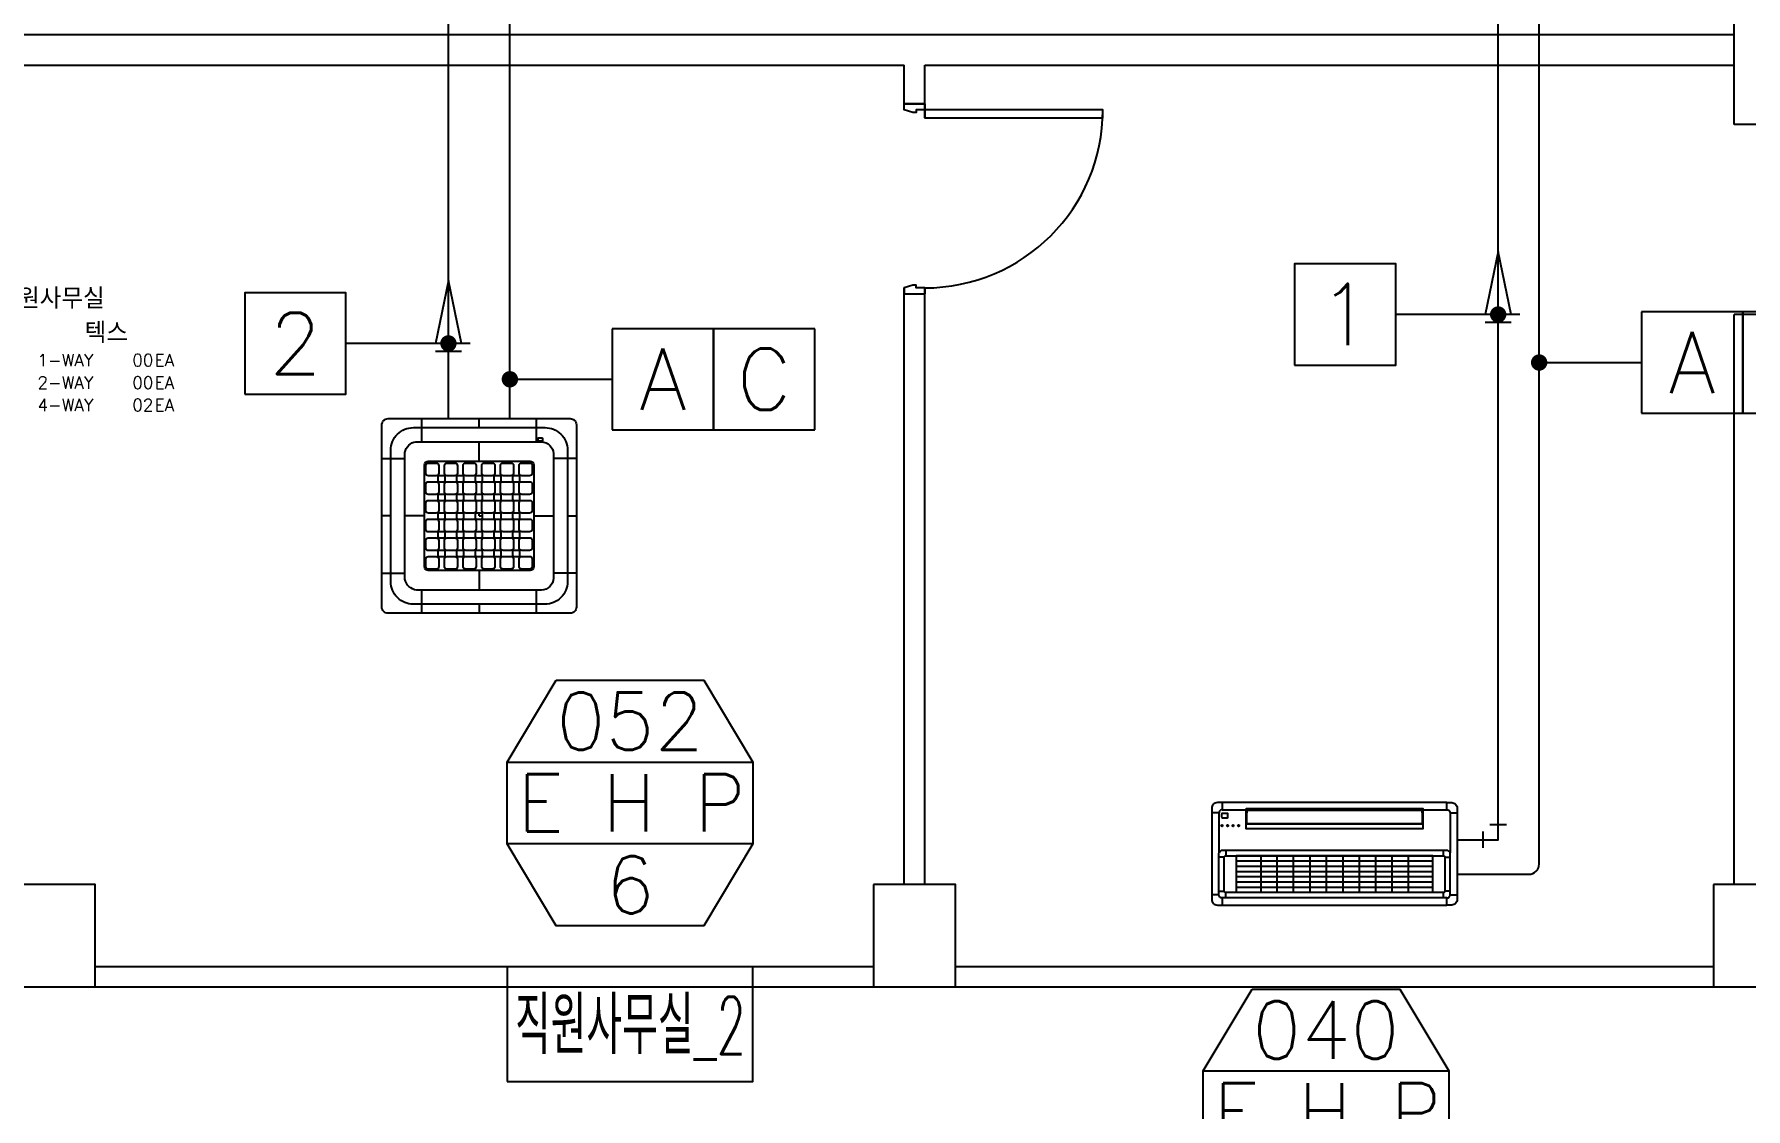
# Model space of a CAD drawing. Header units: millimetres. Extents: x -56261 to 196039, y 9480 to 100001.
# Drawn here: x 133537 to 141891, y 77084 to 82330 of the extents above; entities that cross this region are included whole.
import ezdxf
from ezdxf.enums import TextEntityAlignment as Align

# ---------------------------------------------------------------- set-up
doc = ezdxf.new("R2010")
doc.units = ezdxf.units.MM
for name, color, linetype in [('DVM_DRAIN', 5, 'Continuous'), ('DVM_DRAIN_MARK', 7, 'Continuous'), ('DVM_INDOOR', 7, 'Continuous'), ('DVM_INOUT_MARK', 2, 'Continuous'), ('DVM_INOUT_NAME', 7, 'Continuous'), ('DVM_PIPE', 3, 'Continuous'), ('DVM_PIPE_MARK', 2, 'Continuous'), ('PLAN', 9, 'Continuous'), ('현장조사', 4, 'Continuous')]:
    doc.layers.add(name, color=color, linetype=linetype)
doc.styles.add('DVM_DEFAULT', font='romans.shx', dxfattribs={"bigfont": 'whgtxt.shx'})
doc.styles.add('GHS', font='romans.shx', dxfattribs={"width": 0.8, "bigfont": 'ghs.shx'})

# ---------------------------------------------------------------- blocks, each defined once
blk = doc.blocks.new('ID_C_G4_T')
at = {"layer": 'DVM_INDOOR', "color": 0}
for p, q in [((-279.7, 475), (-280.1, 362.7)), ((0, 431.1), (0, 475)), ((280.4, 475), (280, 362)), ((0, 268.3), (0, 362.3)), ((-475, 280.3), (-362.1, 280.3)), ((475, 280.3), (362.1, 280.3)), ((-267, 0), (-362.8, 0)), ((-431.3, 0), (-473.3, 0)), ((267.1, 0), (362.1, 0)), ((431.2, 0), (475, 0)), ((-475, -280.4), (-362.2, -280.4)), ((0, -267.1), (0.1, -362.1)), ((475, -280.4), (362.2, -280.4)), ((-280.1, -361.5), (-280.5, -475)), ((280.6, -362), (280.3, -475)), ((0.2, -431.2), (0.3, -475))]:
    blk.add_line(p, q, dxfattribs=at)
for points in [[(-444.7, 475), (445, 475, -0.414214), (475, 445), (475, -445, -0.414214), (445, -475), (-444.7, -475, -0.414214), (-474.7, -445), (-474.7, 445, -0.414214)], [(-321.3, 431.1), (321.2, 431.1, -0.414214), (431.2, 321.1), (431.2, -321.2, -0.414214), (321.2, -431.2), (-321.3, -431.2, -0.414214), (-431.3, -321.2), (-431.3, 321.1, -0.414214)], [(-304.1, 362.7), (304.1, 361.9, -0.356312), (362.1, 308.2), (362.1, -310, -0.324549), (309.3, -362.1), (-304.1, -362.1, -0.384731), (-362.8, -303.8), (-362.9, 304.1, -0.377296)], [(-267, 248.9, -0.414214), (-249, 267), (249, 267, -0.414214), (267, 248.9), (267, -248.9, -0.414214), (249, -267), (-249, -267, -0.414214), (-267, -248.9)], [(-258.9, 247.4, -0.414214), (-246.2, 260.2), (-207.7, 260.2, -0.414214), (-195, 247.4), (-195, 210.6, -0.414214), (-207.7, 197.8), (-246.2, 197.8, -0.414214), (-258.9, 210.6)], [(-167.8, 247.4, -0.414214), (-155.1, 260.2), (-116.6, 260.2, -0.414214), (-103.8, 247.4), (-103.8, 210.6, -0.414214), (-116.6, 197.8), (-155.1, 197.8, -0.414214), (-167.8, 210.6)], [(-76.6, 247.5, -0.414214), (-63.8, 260.3), (-25.4, 260.3, -0.414214), (-12.6, 247.5), (-12.6, 210.7, -0.414214), (-25.4, 197.9), (-63.8, 197.9, -0.414214), (-76.6, 210.7)], [(14.6, 247.5, -0.414214), (27.4, 260.3), (65.8, 260.3, -0.414214), (78.6, 247.5), (78.6, 210.7, -0.414214), (65.8, 197.9), (27.4, 197.9, -0.414214), (14.6, 210.7)], [(105.9, 247.8, -0.414214), (118.6, 260.5), (157.1, 260.5, -0.414214), (169.9, 247.8), (169.9, 210.9, -0.414214), (157.1, 198.2), (118.6, 198.2, -0.414214), (105.9, 210.9)], [(197, 247.8, -0.414214), (209.8, 260.5), (248.3, 260.5, -0.414214), (261, 247.8), (261, 210.9, -0.414214), (248.3, 198.2), (209.8, 198.2, -0.414214), (197, 210.9)], [(-258.9, 156.3, -0.414214), (-246.2, 169.1), (-207.7, 169.1, -0.414214), (-195, 156.3), (-195, 119.5, -0.414214), (-207.7, 106.7), (-246.2, 106.7, -0.414214), (-258.9, 119.5)], [(-197, 193.8, -0.414214), (-191.2, 199.5), (-170.3, 199.5, -0.414214), (-164.5, 193.8), (-164.5, 172.9, -0.414214), (-170.3, 167.1), (-191.2, 167.1, -0.414214), (-197, 172.9)], [(-167.8, 156.3, -0.414214), (-155.1, 169.1), (-116.6, 169.1, -0.414214), (-103.8, 156.3), (-103.8, 119.5, -0.414214), (-116.6, 106.7), (-155.1, 106.7, -0.414214), (-167.8, 119.5)], [(-105.7, 193.8, -0.414214), (-100, 199.6), (-79.1, 199.6, -0.414214), (-73.3, 193.8), (-73.3, 172.9, -0.414214), (-79.1, 167.1), (-100, 167.1, -0.414214), (-105.7, 172.9)], [(-76.6, 156.4, -0.414214), (-63.8, 169.1), (-25.4, 169.1, -0.414214), (-12.6, 156.4), (-12.6, 119.5, -0.414214), (-25.4, 106.8), (-63.8, 106.8, -0.414214), (-76.6, 119.5)], [(-14.5, 193.8, -0.414214), (-8.7, 199.5), (12.1, 199.5, -0.414214), (17.9, 193.8), (17.9, 172.9, -0.414214), (12.1, 167.1), (-8.7, 167.1, -0.414214), (-14.5, 172.9)], [(14.6, 156.4, -0.414214), (27.4, 169.1), (65.8, 169.1, -0.414214), (78.6, 156.4), (78.6, 119.5, -0.414214), (65.8, 106.8), (27.4, 106.8, -0.414214), (14.6, 119.5)], [(76.7, 193.8, -0.414214), (82.5, 199.5), (103.3, 199.5, -0.414214), (109.1, 193.8), (109.1, 172.9, -0.414214), (103.3, 167.1), (82.5, 167.1, -0.414214), (76.7, 172.9)], [(105.9, 156.7, -0.414214), (118.6, 169.4), (157.1, 169.4, -0.414214), (169.9, 156.7), (169.9, 119.8, -0.414214), (157.1, 107.1), (118.6, 107.1, -0.414214), (105.9, 119.8)], [(167.9, 193.8, -0.414214), (173.7, 199.6), (194.5, 199.6, -0.414214), (200.3, 193.8), (200.3, 172.9, -0.414214), (194.5, 167.1), (173.7, 167.1, -0.414214), (167.9, 172.9)], [(197, 156.7, -0.414214), (209.8, 169.4), (248.3, 169.4, -0.414214), (261, 156.7), (261, 119.8, -0.414214), (248.3, 107.1), (209.8, 107.1, -0.414214), (197, 119.8)], [(-197, 102.6, -0.414214), (-191.2, 108.3), (-170.3, 108.3, -0.414214), (-164.5, 102.6), (-164.5, 81.7, -0.414214), (-170.3, 75.9), (-191.2, 75.9, -0.414214), (-197, 81.7)], [(-105.7, 102.6, -0.414214), (-100, 108.4), (-79.1, 108.4, -0.414214), (-73.3, 102.6), (-73.3, 81.7, -0.414214), (-79.1, 75.9), (-100, 75.9, -0.414214), (-105.7, 81.7)], [(-14.5, 102.6, -0.414214), (-8.7, 108.3), (12.1, 108.3, -0.414214), (17.9, 102.6), (17.9, 81.7, -0.414214), (12.1, 75.9), (-8.7, 75.9, -0.414214), (-14.5, 81.7)], [(76.7, 102.6, -0.414214), (82.5, 108.3), (103.3, 108.3, -0.414214), (109.1, 102.6), (109.1, 81.7, -0.414214), (103.3, 75.9), (82.5, 75.9, -0.414214), (76.7, 81.7)], [(167.9, 102.6, -0.414214), (173.7, 108.4), (194.5, 108.4, -0.414214), (200.3, 102.6), (200.3, 81.7, -0.414214), (194.5, 75.9), (173.7, 75.9, -0.414214), (167.9, 81.7)], [(-259, 65, -0.414214), (-246.2, 77.7), (-207.7, 77.7, -0.414214), (-195, 65), (-195, 28.1, -0.414214), (-207.7, 15.4), (-246.2, 15.4, -0.414214), (-259, 28.1)], [(-197, 11.3, -0.414214), (-191.2, 17.1), (-170.3, 17.1, -0.414214), (-164.5, 11.3), (-164.5, -9.5, -0.414214), (-170.3, -15.3), (-191.2, -15.3, -0.414214), (-197, -9.5)], [(-167.8, 65, -0.414214), (-155.1, 77.7), (-116.6, 77.7, -0.414214), (-103.8, 65), (-103.8, 28.1, -0.414214), (-116.6, 15.4), (-155.1, 15.4, -0.414214), (-167.8, 28.1)], [(-105.8, 11.4, -0.414214), (-100, 17.2), (-79.1, 17.2, -0.414214), (-73.3, 11.4), (-73.3, -9.5, -0.414214), (-79.1, -15.3), (-100, -15.3, -0.414214), (-105.8, -9.5)], [(-76.6, 65.1, -0.414214), (-63.9, 77.8), (-25.4, 77.8, -0.414214), (-12.6, 65.1), (-12.6, 28.2, -0.414214), (-25.4, 15.5), (-63.9, 15.5, -0.414214), (-76.6, 28.2)], [(-14.6, 11.3, -0.414214), (-8.8, 17.1), (12.1, 17.1, -0.414214), (17.9, 11.3), (17.9, -9.5, -0.414214), (12.1, -15.3), (-8.8, -15.3, -0.414214), (-14.6, -9.5)], [(14.6, 65.1, -0.414214), (27.3, 77.8), (65.8, 77.8, -0.414214), (78.6, 65.1), (78.6, 28.2, -0.414214), (65.8, 15.5), (27.3, 15.5, -0.414214), (14.6, 28.2)], [(76.6, 11.3, -0.414214), (82.4, 17.1), (103.3, 17.1, -0.414214), (109.1, 11.3), (109.1, -9.5, -0.414214), (103.3, -15.3), (82.4, -15.3, -0.414214), (76.6, -9.5)], [(105.9, 65.3, -0.414214), (118.6, 78.1), (157.1, 78.1, -0.414214), (169.8, 65.3), (169.8, 28.5, -0.414214), (157.1, 15.7), (118.6, 15.7, -0.414214), (105.9, 28.5)], [(167.8, 11.4, -0.414214), (173.6, 17.2), (194.5, 17.2, -0.414214), (200.3, 11.4), (200.3, -9.5, -0.414214), (194.5, -15.3), (173.6, -15.3, -0.414214), (167.8, -9.5)], [(197, 65.3, -0.414214), (209.7, 78.1), (248.2, 78.1, -0.414214), (261, 65.3), (261, 28.5, -0.414214), (248.2, 15.7), (209.7, 15.7, -0.414214), (197, 28.5)], [(-259, -26.2, -0.414214), (-246.3, -13.5), (-207.8, -13.5, -0.414214), (-195, -26.2), (-195, -63.1, -0.414214), (-207.8, -75.8), (-246.3, -75.8, -0.414214), (-259, -63.1)], [(-197, -79.8, -0.414214), (-191.2, -74.1), (-170.3, -74.1, -0.414214), (-164.5, -79.8), (-164.5, -100.7, -0.414214), (-170.3, -106.5), (-191.2, -106.5, -0.414214), (-197, -100.7)], [(-167.9, -26.2, -0.414214), (-155.1, -13.5), (-116.6, -13.5, -0.414214), (-103.9, -26.2), (-103.9, -63.1, -0.414214), (-116.6, -75.8), (-155.1, -75.8, -0.414214), (-167.9, -63.1)], [(-105.7, -79.8, -0.414214), (-100, -74), (-79.1, -74, -0.414214), (-73.3, -79.8), (-73.3, -100.7, -0.414214), (-79.1, -106.5), (-100, -106.5, -0.414214), (-105.7, -100.7)], [(-76.7, -26.1, -0.414214), (-63.9, -13.4), (-25.4, -13.4, -0.414214), (-12.7, -26.1), (-12.7, -63, -0.414214), (-25.4, -75.7), (-63.9, -75.7, -0.414214), (-76.7, -63)], [(-14.5, -79.8, -0.414214), (-8.7, -74.1), (12.1, -74.1, -0.414214), (17.9, -79.8), (17.9, -100.7, -0.414214), (12.1, -106.5), (-8.7, -106.5, -0.414214), (-14.5, -100.7)], [(14.5, -26.1, -0.414214), (27.3, -13.4), (65.8, -13.4, -0.414214), (78.5, -26.1), (78.5, -63, -0.414214), (65.8, -75.7), (27.3, -75.7, -0.414214), (14.5, -63)], [(76.7, -79.8, -0.414214), (82.5, -74.1), (103.3, -74.1, -0.414214), (109.1, -79.8), (109.1, -100.7, -0.414214), (103.3, -106.5), (82.5, -106.5, -0.414214), (76.7, -100.7)], [(105.8, -25.9, -0.414214), (118.6, -13.1), (157.1, -13.1, -0.414214), (169.8, -25.9), (169.8, -62.7, -0.414214), (157.1, -75.5), (118.6, -75.5, -0.414214), (105.8, -62.7)], [(167.9, -79.8, -0.414214), (173.7, -74), (194.5, -74, -0.414214), (200.3, -79.8), (200.3, -100.7, -0.414214), (194.5, -106.5), (173.7, -106.5, -0.414214), (167.9, -100.7)], [(197, -25.9, -0.414214), (209.7, -13.1), (248.2, -13.1, -0.414214), (260.9, -25.9), (260.9, -62.7, -0.414214), (248.2, -75.5), (209.7, -75.5, -0.414214), (197, -62.7)], [(-258.9, -117.4, -0.414214), (-246.2, -104.6), (-207.7, -104.6, -0.414214), (-195, -117.4), (-195, -154.2, -0.414214), (-207.7, -167), (-246.2, -167, -0.414214), (-258.9, -154.2)], [(-197, -171, -0.414214), (-191.2, -165.3), (-170.3, -165.3, -0.414214), (-164.5, -171), (-164.5, -191.9, -0.414214), (-170.3, -197.7), (-191.2, -197.7, -0.414214), (-197, -191.9)], [(-167.8, -117.4, -0.414214), (-155.1, -104.6), (-116.6, -104.6, -0.414214), (-103.8, -117.4), (-103.8, -154.2, -0.414214), (-116.6, -167), (-155.1, -167, -0.414214), (-167.8, -154.2)], [(-105.7, -171, -0.414214), (-100, -165.2), (-79.1, -165.2, -0.414214), (-73.3, -171), (-73.3, -191.9, -0.414214), (-79.1, -197.7), (-100, -197.7, -0.414214), (-105.7, -191.9)], [(-76.6, -117.3, -0.414214), (-63.8, -104.5), (-25.4, -104.5, -0.414214), (-12.6, -117.3), (-12.6, -154.1, -0.414214), (-25.4, -166.9), (-63.8, -166.9, -0.414214), (-76.6, -154.1)], [(-14.5, -171, -0.414214), (-8.7, -165.3), (12.1, -165.3, -0.414214), (17.9, -171), (17.9, -191.9, -0.414214), (12.1, -197.7), (-8.7, -197.7, -0.414214), (-14.5, -191.9)], [(14.6, -117.3, -0.414214), (27.4, -104.5), (65.8, -104.5, -0.414214), (78.6, -117.3), (78.6, -154.1, -0.414214), (65.8, -166.9), (27.4, -166.9, -0.414214), (14.6, -154.1)], [(76.7, -171, -0.414214), (82.5, -165.3), (103.3, -165.3, -0.414214), (109.1, -171), (109.1, -191.9, -0.414214), (103.3, -197.7), (82.5, -197.7, -0.414214), (76.7, -191.9)], [(105.9, -117, -0.414214), (118.6, -104.3), (157.1, -104.3, -0.414214), (169.9, -117), (169.9, -153.9, -0.414214), (157.1, -166.6), (118.6, -166.6, -0.414214), (105.9, -153.9)], [(167.9, -171, -0.414214), (173.7, -165.2), (194.5, -165.2, -0.414214), (200.3, -171), (200.3, -191.9, -0.414214), (194.5, -197.7), (173.7, -197.7, -0.414214), (167.9, -191.9)], [(197, -117, -0.414214), (209.8, -104.3), (248.3, -104.3, -0.414214), (261, -117), (261, -153.9, -0.414214), (248.3, -166.6), (209.8, -166.6, -0.414214), (197, -153.9)], [(-258.9, -208.5, -0.414214), (-246.2, -195.7), (-207.7, -195.7, -0.414214), (-195, -208.5), (-195, -245.3, -0.414214), (-207.7, -258.1), (-246.2, -258.1, -0.414214), (-258.9, -245.3)], [(-167.8, -208.5, -0.414214), (-155.1, -195.7), (-116.6, -195.7, -0.414214), (-103.8, -208.5), (-103.8, -245.3, -0.414214), (-116.6, -258.1), (-155.1, -258.1, -0.414214), (-167.8, -245.3)], [(-76.6, -208.4, -0.414214), (-63.8, -195.7), (-25.4, -195.7, -0.414214), (-12.6, -208.4), (-12.6, -245.3, -0.414214), (-25.4, -258), (-63.8, -258, -0.414214), (-76.6, -245.3)], [(14.6, -208.4, -0.414214), (27.4, -195.7), (65.8, -195.7, -0.414214), (78.6, -208.4), (78.6, -245.3, -0.414214), (65.8, -258), (27.4, -258, -0.414214), (14.6, -245.3)], [(105.9, -208.1, -0.414214), (118.6, -195.4), (157.1, -195.4, -0.414214), (169.9, -208.1), (169.9, -245, -0.414214), (157.1, -257.7), (118.6, -257.7, -0.414214), (105.9, -245)], [(197, -208.1, -0.414214), (209.8, -195.4), (248.3, -195.4, -0.414214), (261, -208.1), (261, -245, -0.414214), (248.3, -257.7), (209.8, -257.7, -0.414214), (197, -245)], [(-308.3, -366, -0.414214), (-307.2, -364.9), (-289.3, -364.9, -0.414214), (-288.2, -366), (-288.2, -379.7, -0.414214), (-289.3, -380.8), (-307.2, -380.8, -0.414214), (-308.3, -379.7)]]:
    blk.add_lwpolyline(points, format="xyb", close=True, dxfattribs=at)
at = {"layer": 'DVM_INDOOR', "color": 252}
for points in [[(0, 0), (-14.6, 0)], [(0, 0), (0, -15.3)]]:
    blk.add_lwpolyline(points, dxfattribs=at)
blk = doc.blocks.new('INOUT_MARK')
at = {"layer": 'DVM_INOUT_MARK', "color": 0}
for p, q in [((-600, 1560), (600, 1560)), ((600, 1160), (-600, 1160))]:
    blk.add_line(p, q, dxfattribs=at)
blk.add_lwpolyline([(-360, 1960), (360, 1960), (600, 1560), (600, 1160), (360, 760), (-360, 760), (-600, 1160), (-600, 1560), (-360, 1960)], dxfattribs=at)
at = {"layer": 'DVM_INOUT_NAME'}
blk.add_lwpolyline([(-600, 0), (600, 0), (600, 560), (-600, 560)], close=True, dxfattribs=at)
at = {"layer": 'DVM_INOUT_MARK', "color": 0, "style": 'DVM_DEFAULT'}
for tag, p in [('CAP', (0, 1760)), ('NO', (0, 960))]:
    blk.add_attdef(tag, text='', height=280, dxfattribs=at).set_placement(p, align=Align.MIDDLE_CENTER)
for tag, width, p, p2 in [('MNAME', 0.53094, (-548.8, 1220.2), (562.6, 1220.2)), ('QTY', 0.517418, (709.7, 1220.2), (1089.2, 1220.2))]:
    blk.add_attdef(tag, text='', height=280, dxfattribs=dict(at, width=width)).set_placement(p, p2, align=Align.FIT)
at = {"layer": 'DVM_INOUT_NAME', "style": 'DVM_DEFAULT', "width": 1.097081}
blk.add_attdef('INAME', text='', height=280, dxfattribs=at).set_placement((-561.8, 134), (564.5, 134), align=Align.FIT)
blk = doc.blocks.new('ID_C_1_S_T_BLO')
at = {"layer": 'DVM_INDOOR', "color": 0, "linetype": 'Continuous'}
for p, q in [((-563.74995, 450), (-598.74997, 450)), ((-598.74997, 450), (-598.74997, 50)), ((-563.74995, 254.82159), (-563.74995, 450)), ((-550.89364, 443.74976), (-550.89364, 429.74976)), ((0, 500), (-548.74997, 500)), ((-548.74997, 500), (-548.74997, 465.00012)), ((-548.74997, 465.00012), (-431.67516, 465.00012)), ((-523.49993, 447.14347), (-547.49993, 447.14347)), ((-547.49993, 426.35605), (-523.49993, 426.35605)), ((-520.10622, 429.74976), (-520.10622, 443.74976)), ((427.4353, 463.37019), (-427.43529, 463.37019)), ((-427.43529, 463.37019), (-427.43529, 449.59936)), ((548.75, 500), (0, 500)), ((427.4353, 449.59936), (427.4353, 463.37019)), ((430.7501, 465.00012), (548.75, 465.00012)), ((548.75, 465.00012), (548.75, 500)), ((563.75, 450), (598.75, 450)), ((563.75, 450), (563.75, 254.80508)), ((598.75, 450), (598.75, 50)), ((430.7501, 372.0215), (-430.75008, 372.0215)), ((-427.43734, 395.8981), (427.4374, 395.8981)), ((548.7519, 266.47412), (-548.75098, 266.47412)), ((-531.23877, 266.47412), (-531.23877, 240.5)), ((-531.23756, 264.50742), (-531.23756, 264.27603)), ((531.2376, 264.27603), (531.2376, 264.50742)), ((531.2376, 263.50553), (531.2376, 264.27603)), ((531.2388, 240.5), (531.2388, 266.47412)), ((564.2335, 50), (564.2335, 251.00111)), ((-538.23756, 233.5), (-564.23259, 233.5)), ((-538.23756, 67.5), (-538.23756, 233.5)), ((-531.23756, 240.5), (531.2376, 240.5)), ((-480.54997, 239.81793), (-480.54997, 232.18207)), ((480.55, 239.81793), (-480.54997, 239.81793)), ((-480.54997, 231.26793), (-480.54997, 223.63207)), ((-480.54997, 222.71793), (-480.54997, 215.08207)), ((-480.54997, 214.16793), (-480.54997, 206.53207)), ((480.55, 214.16793), (-480.54997, 214.16793)), ((-480.54997, 205.61793), (-480.54997, 197.98207)), ((-480.54997, 197.06793), (-480.54997, 189.43207)), ((-480.54997, 188.51793), (-480.54997, 180.88207)), ((480.55, 188.51793), (-480.54997, 188.51793)), ((-480.54997, 179.96793), (-480.54997, 172.33207)), ((-480.54997, 171.41793), (-480.54997, 163.78207)), ((-359.95137, 240.5), (-359.95137, 60.5)), ((-281.15146, 240.5), (-281.15146, 60.5)), ((-201.15146, 240.5), (-201.15146, 60.5)), ((-121.15146, 240.5), (-121.15146, 60.5)), ((-41.15146, 240.5), (-41.15146, 60.5)), ((39.9514, 240.5), (39.9514, 60.5)), ((119.9514, 240.5), (119.9514, 60.5)), ((199.9514, 240.5), (199.9514, 60.5)), ((279.9514, 240.5), (279.9514, 60.5)), ((359.9514, 240.5), (359.9514, 60.5)), ((480.55, 232.18207), (480.55, 239.81793)), ((480.55, 223.63207), (480.55, 231.26793)), ((480.55, 215.08207), (480.55, 222.71793)), ((480.55, 206.53207), (480.55, 214.16793)), ((480.55, 197.98207), (480.55, 205.61793)), ((480.55, 189.43207), (480.55, 197.06793)), ((480.55, 180.88207), (480.55, 188.51793)), ((480.55, 172.33207), (480.55, 179.96793)), ((480.55, 163.78207), (480.55, 171.41793)), ((538.2376, 233.5), (538.2376, 67.5)), ((-480.54997, 162.86793), (-480.54997, 155.23207)), ((480.55, 162.86793), (-480.54997, 162.86793)), ((-480.54997, 154.31793), (-480.54997, 146.68207)), ((-480.54997, 145.76793), (-480.54997, 138.13207)), ((-480.54997, 137.21793), (-480.54997, 129.58207)), ((480.55, 137.21793), (-480.54997, 137.21793)), ((-480.54997, 128.66793), (-480.54997, 121.03207)), ((-480.54997, 120.11793), (-480.54997, 112.48207)), ((-480.54997, 111.56793), (-480.54997, 103.93207)), ((480.55, 111.56793), (-480.54997, 111.56793)), ((-480.54997, 103.01793), (-480.54997, 95.38207)), ((-480.54997, 94.46793), (-480.54997, 86.83207)), ((-480.54997, 85.91793), (-480.54997, 78.28207)), ((480.55, 85.91793), (-480.54997, 85.91793)), ((480.55, 155.23207), (480.55, 162.86793)), ((480.55, 146.68207), (480.55, 154.31793)), ((480.55, 138.13207), (480.55, 145.76793)), ((480.55, 129.58207), (480.55, 137.21793)), ((480.55, 121.03207), (480.55, 128.66793)), ((480.55, 112.48207), (480.55, 120.11793)), ((480.55, 103.93207), (480.55, 111.56793)), ((480.55, 95.38207), (480.55, 103.01793)), ((480.55, 86.83207), (480.55, 94.46793)), ((480.55, 78.28207), (480.55, 85.91793)), ((-564.23273, 50), (-598.74997, 50)), ((-548.74997, 34.51654), (-548.74997, 0)), ((-548.74997, 0), (0, 0)), ((-531.23746, 34.51651), (-531.23877, 60.5)), ((531.2376, 60.5), (-531.23756, 60.5)), ((-480.54997, 77.36793), (-480.54997, 69.73207)), ((-480.54997, 68.81793), (-480.54997, 61.18207)), ((0, 0), (548.75, 0)), ((480.55, 69.73207), (480.55, 77.36793)), ((480.55, 61.18207), (480.55, 68.81793)), ((531.2375, 34.51651), (531.2388, 60.5)), ((548.75, -0.00009), (548.75, 34.51651)), ((564.2335, 50), (598.75, 50))]:
    blk.add_line(p, q, dxfattribs=at)
for points in [[(-431.67516, 471.85909), (430.7501, 471.85909), (430.7501, 372.02138), (-431.67516, 372.02138)], [(-427.43529, 463.37019), (427.4375, 463.37019), (427.4375, 395.89798), (-427.43529, 395.89798)]]:
    blk.add_lwpolyline(points, close=True, dxfattribs=at)
blk.add_lwpolyline([(-531.23767, 263.50555), (-531.23767, 263.54463, 0.000001034), (-531.23767, 263.58368, 0.0000010218), (-531.23766, 263.6227, 0.0000010383), (-531.23766, 263.66159, 0.0000011), (-531.23766, 263.70019, 0.0000011551), (-531.23765, 263.73839, 0.0000012103), (-531.23765, 263.77606, 0.000001273), (-531.23765, 263.81311, 0.0000013504), (-531.23765, 263.84938, 0.0000014367), (-531.23765, 263.88478, 0.0000015359), (-531.23765, 263.91916, 0.0000016507), (-531.23764, 263.95244, 0.0000017826), (-531.23764, 263.98448, 0.0000019419), (-531.23764, 264.01521, 0.0000021268), (-531.23764, 264.04448, 0.000002346), (-531.23764, 264.07226, 0.0000025898), (-531.23764, 264.09841, 0.0000029343), (-531.23764, 264.12294, 0.0000033789), (-531.23765, 264.1457, 0.000003805), (-531.23765, 264.16671, 0.0000041313), (-531.23765, 264.18585, 0.0000052916), (-531.23765, 264.20324, 0.0000075718), (-531.23765, 264.21882, 0.000007551), (-531.23765, 264.23235, 0.0000035929), (-531.23766, 264.24362, 0.0000138277), (-531.23766, 264.25404, 0.0000424811), (-531.23766, 264.26491, 0.000045147), (-531.23767, 264.27602, 0.0000398279)], format="xyb", dxfattribs=at)
for centre in [(-549.04356, 387.29339), (-522.04356, 387.29339), (-495.04356, 387.29339), (-468.04356, 387.29339)]:
    blk.add_circle(centre, 3.625, dxfattribs=at)
for centre, radius, start, end in [((-547.49993, 443.74976), 3.39371, 90, 180), ((-547.49993, 429.74976), 3.39371, 180, 270), ((-523.49993, 443.74976), 3.39371, 0, 90), ((-523.49993, 429.74976), 3.39371, 270, 0), ((-548.75107, 251.00111), 15.47777, 90, 165.70963), ((548.7519, 251.00111), 15.47301, 14.231792, 90)]:
    blk.add_arc(centre, radius, start, end, dxfattribs=at)
for points, knots in [([(-548.75004, 500.0001), (-552.60524, 500), (-560.27248, 500.02015), (-568.01257, 499.99527), (-578.86163, 500.01157), (-593.00665, 494.25369), (-598.76126, 480.11266), (-598.7446, 469.26209), (-598.76983, 461.52267), (-598.74997, 453.85529), (-598.75006, 450.00008)], [0, 0, 0, 0, 0.22815986, 0.45631973, 0.45631973, 0.85766963, 1.2590195, 1.2590195, 1.4871794, 1.7153393, 1.7153393, 1.7153393, 1.7153393]), ([(-548.75004, 465), (-549.79525, 465.00009), (-551.88468, 464.77901), (-553.88379, 464.13263), (-556.51995, 462.96403), (-559.59639, 460.8448), (-561.71493, 457.76921), (-562.88342, 455.13348), (-563.52908, 453.13451), (-563.74991, 451.04429), (-563.74996, 450.00008)], [0, 0, 0, 0, 0.13301151, 0.26602302, 0.26602302, 0.5, 0.73397698, 0.73397698, 0.86698849, 1, 1, 1, 1]), ([(548.75, 500.0001), (552.6053, 500), (560.2725, 500.02015), (568.0126, 499.99527), (578.8617, 500.01157), (593.0067, 494.25369), (598.7613, 480.11266), (598.7446, 469.26209), (598.7699, 461.52267), (598.75, 453.85529), (598.75, 450.00008)], [0, 0, 0, 0, 0.22815986, 0.45631973, 0.45631973, 0.85766963, 1.2590195, 1.2590195, 1.4871794, 1.7153393, 1.7153393, 1.7153393, 1.7153393]), ([(548.75, 465), (549.7953, 465.00009), (551.8847, 464.77901), (553.8838, 464.13263), (556.52, 462.96403), (559.5964, 460.8448), (561.715, 457.76921), (562.8835, 455.13348), (563.5291, 453.13451), (563.75, 451.04429), (563.7499, 450.00008)], [0, 0, 0, 0, 0.13301151, 0.26602302, 0.26602302, 0.5, 0.73397698, 0.73397698, 0.86698849, 1, 1, 1, 1]), ([(564.2334, 251.00126), (564.2335, 251.64186), (564.1933, 252.28268), (564.0733, 253.2364), (564.0234, 253.55308), (563.9337, 254.02533), (563.9013, 254.18228), (563.8491, 254.4169), (563.831, 254.49498), (563.7938, 254.65084), (563.7699, 254.72744), (563.7499, 254.80495)], [2, 2, 2, 2, 4.5023003, 4.5023003, 5.7534369, 5.7534369, 6.3789939, 6.3789939, 6.6917768, 6.6917768, 7.0045742, 7.0045742, 7.0045742, 7.0045742]), ([(-538.23745, 233.50001), (-538.23756, 234.63478), (-537.958, 235.76573), (-537.10239, 237.38343), (-536.26294, 238.52645), (-535.11977, 239.36564), (-533.50261, 240.22102), (-532.37185, 240.5), (-531.23767, 240.50009)], [0, 0, 0, 0, 0.30961454, 0.30961454, 0.50006661, 0.69051868, 0.69051868, 1, 1, 1, 1]), ([(531.2376, 240.50009), (532.3719, 240.5), (533.5027, 240.22102), (535.1198, 239.36564), (536.263, 238.52645), (537.1024, 237.38343), (537.9581, 235.76573), (538.2376, 234.63478), (538.2377, 233.50001)], [0, 0, 0, 0, 0.30948132, 0.30948132, 0.49993339, 0.69038546, 0.69038546, 1, 1, 1, 1]), ([(-598.75006, 49.99993), (-598.74997, 46.14471), (-598.76984, 38.47726), (-598.74462, 30.73778), (-598.76133, 19.88723), (-593.00682, 5.74648), (-578.86153, -0.0115), (-568.01244, 0.00476), (-560.27241, -0.02015), (-552.60524, 0), (-548.75004, -0.00009)], [0, 0, 0, 0, 0.22816002, 0.45632004, 0.45632004, 0.85767022, 1.2590204, 1.2590204, 1.4871804, 1.7153404, 1.7153404, 1.7153404, 1.7153404]), ([(-548.75004, 34.51651), (-550.73628, 34.51635), (-552.7231, 34.90399), (-555.58589, 36.06494), (-556.56416, 36.58941), (-558.31225, 37.78254), (-559.09301, 38.43619), (-561.20349, 40.58802), (-562.32434, 42.29156), (-563.83941, 45.99629), (-564.23296, 47.99787), (-564.23286, 49.99962)], [2, 2, 2, 2, 9.7511416, 9.7511416, 14.058025, 14.058025, 18.012457, 18.012457, 25.823127, 25.823127, 33.63537, 33.63537, 33.63537, 33.63537]), ([(-531.23767, 60.4999), (-532.37185, 60.5), (-533.50261, 60.77899), (-535.11977, 61.63436), (-536.26294, 62.47356), (-537.10239, 63.61657), (-537.958, 65.23427), (-538.23756, 66.36522), (-538.23745, 67.49998)], [0, 0, 0, 0, 0.30948132, 0.30948132, 0.49993339, 0.69038546, 0.69038546, 1, 1, 1, 1]), ([(538.2377, 67.49998), (538.2376, 66.36522), (537.9581, 65.23427), (537.1024, 63.61657), (536.263, 62.47356), (535.1198, 61.63436), (533.5027, 60.77899), (532.3719, 60.5), (531.2376, 60.4999)], [0, 0, 0, 0, 0.30961454, 0.30961454, 0.50006661, 0.69051868, 0.69051868, 1, 1, 1, 1]), ([(598.75, 49.99993), (598.75, 46.14471), (598.7699, 38.47726), (598.7447, 30.73778), (598.7614, 19.88723), (593.0069, 5.74648), (578.8616, -0.0115), (568.0125, 0.00476), (560.2725, -0.02015), (552.6053, 0), (548.75, -0.00009)], [0, 0, 0, 0, 0.22816002, 0.45632004, 0.45632004, 0.85767022, 1.2590204, 1.2590204, 1.4871804, 1.7153404, 1.7153404, 1.7153404, 1.7153404]), ([(548.7506, 34.51651), (550.7763, 34.51645), (554.8312, 35.32355), (559.9817, 38.76839), (563.4265, 43.91895), (564.2336, 47.97376), (564.2334, 49.99993)], [2, 2, 2, 2, 9.9070768, 17.816346, 25.725604, 33.632516, 33.632516, 33.632516, 33.632516])]:
    blk.add_open_spline(points, degree=3, knots=knots, dxfattribs=at)
for points in [[(-564.23286, 49.99962), (-564.2327, 116.99909), (-564.2327, 184.00001), (-564.23256, 251.00096)], [(-564.23256, 251.00096), (-564.2327, 252.28769), (-564.07013, 253.57481), (-563.74996, 254.82148)], [(-538.23745, 233.50001), (-545.97181, 233.5), (-553.70535, 233.5), (-561.2357, 233.50001)], [(538.2377, 233.50001), (545.9719, 233.5), (553.7054, 233.5), (564.56879, 233.50001)], [(-564.21849, 67.49998), (-553.70533, 67.5), (-545.9718, 67.5), (-538.23745, 67.49998)], [(0.0001, 34.51651), (-182.91676, 34.51654), (-365.83355, 34.51654), (-548.75004, 34.51651)], [(548.7506, 34.51651), (365.8336, 34.51654), (182.9168, 34.51654), (0.0001, 34.51651)], [(564.10157, 67.49998), (553.7054, 67.5), (545.9719, 67.5), (538.2377, 67.49998)]]:
    blk.add_open_spline(points, degree=3, dxfattribs=at)
blk = doc.blocks.new('PIPE_MARK_LG')
at = {"layer": 'DVM_PIPE_MARK', "color": 0}
for p, q in [((0, 247), (-494, 247)), ((-494, 247), (-494, -247)), ((494, 247), (0, 247)), ((0, 247), (0, -247)), ((0, -247), (0, 247)), ((494, -247), (494, 247)), ((-494, -247), (0, -247)), ((0, -247), (494, -247))]:
    blk.add_line(p, q, dxfattribs=at)
at = {"layer": 'DVM_PIPE_MARK', "color": 0, "style": 'DVM_DEFAULT'}
for tag, p in [('L', (-247, 0)), ('G', (247, 0))]:
    blk.add_attdef(tag, text='', height=300, dxfattribs=at).set_placement(p, align=Align.MIDDLE)
blk = doc.blocks.new('DRAIN_DIR')
at = {"layer": 'DVM_DRAIN_MARK', "color": 0, "linetype": 'Continuous'}
for p, q in [((0, -105.3), (0, 105.3)), ((-38.9, -63.2), (-38.9, 63.2)), ((307.9, 0), (0, 63.2)), ((0, -63.2), (307.9, 0))]:
    blk.add_line(p, q, dxfattribs=at)
blk = doc.blocks.new('DRAIN_MARK')
at = {"layer": 'DVM_DRAIN_MARK', "color": 0}
blk.add_lwpolyline([(-247, -247), (247, -247), (247, 247), (-247, 247)], close=True, dxfattribs=at)
at = {"layer": 'DVM_DRAIN_MARK', "color": 0, "ltscale": 0.05, "style": 'DVM_DEFAULT'}
blk.add_attdef('S', text='', height=300, dxfattribs=at).set_placement((0, 0), align=Align.MIDDLE_CENTER)

msp = doc.modelspace()

# ---------------------------------------------------------------- linework, layer by layer
at = {"layer": 'DVM_DRAIN', "color": 1}
for p, q in [((140642.2, 78471.7), (140722.2, 78471.7)), ((140608.2, 78357.7), (140608.2, 78437.7))]:
    msp.add_line(p, q, dxfattribs=at)
at = {"layer": 'DVM_DRAIN', "color": 5}
for points in [[(135558.3, 80453.8), (135558.3, 83526.2)], [(140482.2, 78397.7), (140682.2, 78397.7), (140682.2, 83526.2), (139957.3, 83526.2)]]:
    msp.add_lwpolyline(points, dxfattribs=at)
at = {"layer": 'DVM_DRAIN_MARK', "color": 2}
for p, q in [((140682.2, 80961.9), (140182.2, 80961.9)), ((135558.3, 80820.8), (135058.3, 80820.8))]:
    msp.add_line(p, q, dxfattribs=at)
at = {"layer": 'DVM_DRAIN_MARK', "color": 2, "const_width": 40}
for points in [[(140662.2, 80961.9, -1), (140702.2, 80961.9, -1), (140702.2, 80961.9, -1)], [(135538.3, 80820.8, -1), (135578.3, 80820.8, -1), (135578.3, 80820.8, -1)]]:
    msp.add_lwpolyline(points, format="xyb", close=True, dxfattribs=at)
at = {"layer": 'DVM_PIPE'}
for points in [[(135858.3, 80453.8), (135858.3, 83176.2, -0.414214), (135908.3, 83226.2), (136708.5, 83226.2)], [(140482.2, 78228.8), (140832.2, 78228.8, 0.414214), (140882.2, 78278.8), (140882.2, 83176.2, -0.414214), (140932.2, 83226.2), (141432.2, 83226.2)]]:
    msp.add_lwpolyline(points, format="xyb", dxfattribs=at)
at = {"layer": 'DVM_PIPE_MARK', "color": 1}
for p, q in [((140882.2, 80727.5), (141382.2, 80727.5)), ((135858.3, 80645.8), (136358.3, 80645.8))]:
    msp.add_line(p, q, dxfattribs=at)
at = {"layer": 'DVM_PIPE_MARK', "color": 1, "const_width": 40}
for points in [[(140862.2, 80727.5, -1), (140902.2, 80727.5, -1), (140902.2, 80727.5, -1)], [(135838.3, 80645.8, -1), (135878.3, 80645.8, -1), (135878.3, 80645.8, -1)]]:
    msp.add_lwpolyline(points, format="xyb", close=True, dxfattribs=at)
at = {"layer": 'PLAN'}
for p, q in [((141833.4, 81890.5), (141833.4, 88478.8)), ((126536.7, 82328.8), (141833.4, 82328.8)), ((126436.7, 82178.8), (137783.4, 82178.8)), ((137783.4, 81961), (137783.4, 82178.8)), ((137883.4, 82178.8), (141833.4, 82178.8)), ((137883.4, 81923), (137883.4, 82178.8)), ((137783.4, 81961), (137783.4, 81990.5)), ((137883.4, 81990.5), (137783.4, 81990.5)), ((137783.4, 81961), (137783.4, 81990.5)), ((137883.4, 81990.5), (137883.4, 81923)), ((142133.4, 81890.5), (141833.4, 81890.5)), ((137783.4, 78178.8), (137783.4, 81091.9)), ((137783.4, 81062.4), (137783.4, 81091.9)), ((137883.4, 78178.8), (137883.4, 81091.9)), ((137883.4, 81091.9), (137883.4, 81062.4)), ((141833.4, 78178.8), (141833.4, 80962.4)), ((142133.4, 80962.4), (141833.4, 80962.4)), ((133833.4, 77778.8), (137633.4, 77778.8)), ((138033.4, 77778.8), (141733.4, 77778.8)), ((125433.4, 77678.8), (133833.4, 77678.8)), ((133833.4, 77678.8), (138033.4, 77678.8)), ((138033.4, 77678.8), (141733.4, 77678.8))]:
    msp.add_line(p, q, dxfattribs=at)
for points in [[(137783.4, 81982.1), (137783.4, 81990.5), (137883.4, 81990.5), (137883.4, 81982.1), (137883.4, 81961), (137841.2, 81961), (137841.2, 81948.3), (137825.6, 81948.3), (137783.4, 81961), (137783.4, 81961)], [(137883.4, 81961), (137883.4, 81923), (138752.5, 81923), (138752.5, 81961)], [(137783.4, 81070.8), (137783.4, 81062.4), (137883.4, 81062.4), (137883.4, 81070.8), (137883.4, 81091.9), (137841.2, 81091.9), (137841.2, 81104.6), (137825.6, 81104.6), (137783.4, 81091.9), (137783.4, 81091.9)]]:
    msp.add_lwpolyline(points, close=True, dxfattribs=at)
for points in [[(133833.4, 77678.8), (133833.4, 78178.8), (133433.4, 78178.8)], [(137633.4, 78178.8), (137633.4, 77678.8)], [(138033.4, 77678.8), (138033.4, 78178.8), (137633.4, 78178.8)], [(141733.4, 78178.8), (141733.4, 77678.8)], [(141733.4, 77678.8), (142133.4, 77678.8), (142133.4, 78178.8), (141733.4, 78178.8)]]:
    msp.add_lwpolyline(points, dxfattribs=at)
msp.add_arc((137883.4, 81961), 869.1, 270, 0, dxfattribs=at)

# ---------------------------------------------------------------- block references
at = {"layer": 'DVM_DRAIN_MARK', "color": 1}
for p, values in [((139935.2, 80961.9), {'S': '1'}), ((134811.3, 80820.8), {'S': '2'})]:
    msp.add_blockref('DRAIN_MARK', p, dxfattribs=at).add_auto_attribs(values)
at = {"layer": 'DVM_DRAIN_MARK', "color": 7, "rotation": 90}
for p in [(140682.2, 80961.9), (135558.3, 80820.8)]:
    msp.add_blockref('DRAIN_DIR', p, dxfattribs=at)
at = {"layer": 'DVM_INDOOR', "color": 3, "rotation": 180}
msp.add_blockref('ID_C_G4_T', (135708.4, 79978.8), dxfattribs=at)
at = {"layer": 'DVM_INDOOR', "color": 3}
msp.add_blockref('ID_C_1_S_T_BLO', (139883.4, 78078.8), dxfattribs=at)
at = {"layer": 'DVM_INOUT_MARK'}
ref = msp.add_blockref('INOUT_MARK', (136444.7, 77216.9), dxfattribs=at)
ref.add_attrib('CAP', '052', dxfattribs={"color": 0, "height": 280, "style": 'DVM_DEFAULT'}).set_placement((136444.7, 78976.9), align=Align.MIDDLE_CENTER)
ref.add_attrib('MNAME', 'E H P', dxfattribs={"color": 0, "height": 280, "style": 'DVM_DEFAULT', "width": 0.967867}).set_placement((135895.9, 78437.1), (137007.4, 78437.1), align=Align.FIT)
ref.add_attrib('NO', '6', dxfattribs={"color": 0, "height": 280, "style": 'DVM_DEFAULT'}).set_placement((136444.7, 78176.9), align=Align.MIDDLE_CENTER)
ref.add_attrib('INAME', '직원사무실_2', dxfattribs={"layer": 'DVM_INOUT_NAME', "height": 280, "style": 'DVM_DEFAULT', "width": 0.478274}).set_placement((135882.9, 77351), (137009.2, 77351), align=Align.FIT)
ref = msp.add_blockref('INOUT_MARK', (139841.5, 75708.6), dxfattribs=at)
ref.add_attrib('CAP', '040', dxfattribs={"color": 0, "height": 280, "style": 'DVM_DEFAULT'}).set_placement((139841.5, 77468.6), align=Align.MIDDLE_CENTER)
ref.add_attrib('MNAME', 'E H P', dxfattribs={"color": 0, "height": 280, "style": 'DVM_DEFAULT', "width": 0.967867}).set_placement((139292.7, 76928.7), (140404.1, 76928.7), align=Align.FIT)
ref.add_attrib('NO', '6', dxfattribs={"color": 0, "height": 280, "style": 'DVM_DEFAULT'}).set_placement((139841.5, 76668.6), align=Align.MIDDLE_CENTER)
ref.add_attrib('INAME', '창고', dxfattribs={"layer": 'DVM_INOUT_NAME', "height": 280, "style": 'DVM_DEFAULT', "width": 1.755329}).set_placement((139279.6, 75842.6), (140406, 75842.6), align=Align.FIT)
at = {"layer": 'DVM_PIPE_MARK', "color": 2}
ref = msp.add_blockref('PIPE_MARK_LG', (141876.2, 80727.5), dxfattribs=at)
ref.add_attrib('L', 'A', dxfattribs={"color": 4, "height": 300, "style": 'DVM_DEFAULT'}).set_placement((141629.2, 80727.5), align=Align.MIDDLE)
ref.add_attrib('G', 'C', dxfattribs={"color": 3, "height": 300, "style": 'DVM_DEFAULT'}).set_placement((142123.2, 80727.5), align=Align.MIDDLE)
ref = msp.add_blockref('PIPE_MARK_LG', (136852.3, 80645.8), dxfattribs=at)
ref.add_attrib('L', 'A', dxfattribs={"color": 4, "height": 300, "style": 'DVM_DEFAULT'}).set_placement((136605.3, 80645.8), align=Align.MIDDLE)
ref.add_attrib('G', 'C', dxfattribs={"color": 3, "height": 300, "style": 'DVM_DEFAULT'}).set_placement((137099.3, 80645.8), align=Align.MIDDLE)

# ---------------------------------------------------------------- texts
at = {"layer": '현장조사', "color": 7, "style": 'GHS'}
for s, height, p in [('실명:직원사무실', 100, (133489, 81040.4)), ('텍스', 100, (133888.5, 80873.1)), ('00', 60, (134066.8, 80739.1)), ('00', 60, (134066.8, 80629.5)), ('02', 60, (134066.8, 80520))]:
    msp.add_text(s, height=height, dxfattribs=at).set_placement(p, align=Align.MIDDLE_CENTER)
at = {"layer": '현장조사', "style": 'GHS'}
for s, p in [('1-WAY', (133688.7, 80739.1)), ('EA', (134171.7, 80739.1)), ('2-WAY', (133688.7, 80629.5)), ('EA', (134171.7, 80629.5)), ('4-WAY', (133688.7, 80520)), ('EA', (134171.7, 80520))]:
    msp.add_text(s, height=60, dxfattribs=at).set_placement(p, align=Align.MIDDLE_CENTER)

doc.saveas('drawing.dxf')
